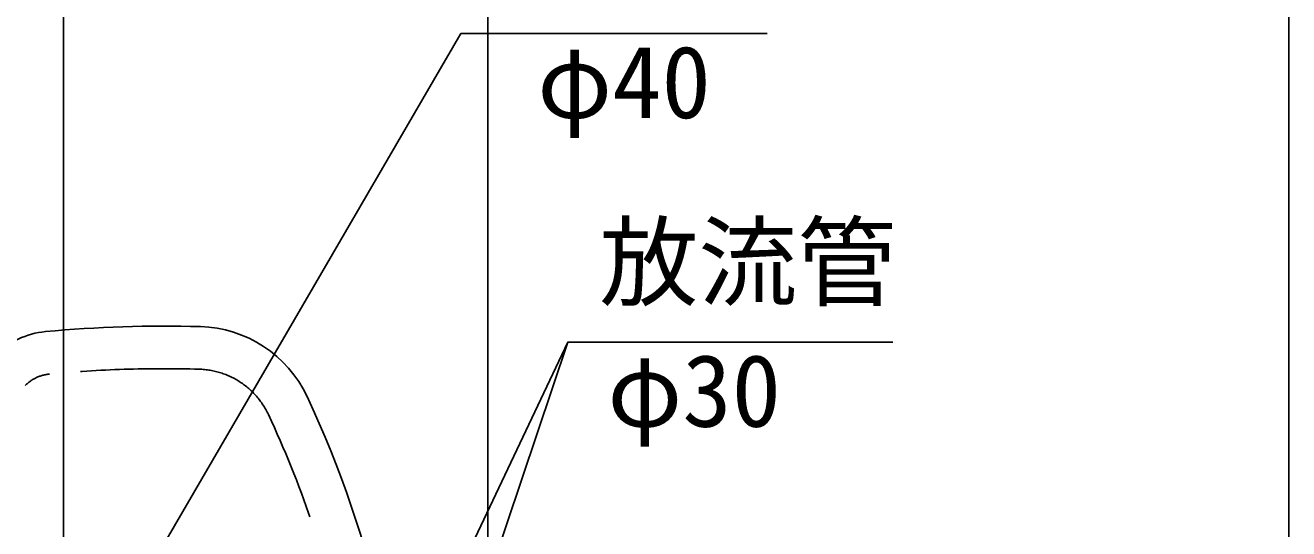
# Model space of a CAD drawing. Units: millimetres, scale not verified. Extents: x -14850 to 14850, y -10500 to 10500.
# Drawn here: x -4842 to -3243, y 1674 to 2312 of the extents above; entities that cross this region are included whole.
import ezdxf
from ezdxf.enums import TextEntityAlignment as Align

# ---------------------------------------------------------------- set-up
doc = ezdxf.new("R2010")
doc.units = ezdxf.units.MM
doc.header["$LTSCALE"] = 50
doc.linetypes.add('DASHED3', pattern=[4, 3, -1])
for name, color, linetype, lineweight in [('0-1_機器', 2, 'Continuous', 25), ('0-2_空気管', 3, 'Continuous', 25), ('0-3_水管', 3, 'Continuous', 25), ('0-5_製作', 5, 'Continuous', 25)]:
    doc.layers.add(name, color=color, linetype=linetype, lineweight=lineweight)
doc.styles.add('ＭＳ ゴシック', font='')
doc.styles.get('ＭＳ ゴシック').set_extended_font_data('MS Gothic')

msp = doc.modelspace()

# ---------------------------------------------------------------- linework, layer by layer
at = {"layer": '0-1_機器'}
msp.add_line((-4255.98, -33.6), (-4255.98, 2566.4), dxfattribs=at)
at = {"layer": '0-2_空気管'}
msp.add_line((-4793.24, 1574.78), (-4793.24, 2688.06), dxfattribs=at)
at = {"layer": '0-3_水管'}
msp.add_line((-4407.83, 1376.4), (-4155, 1909.95), dxfattribs=at)
for points in [[(-4745.98, 1516.56), (-4290.34, 2300.95), (-3902.48, 2300.95)], [(-4407.83, 1156.4), (-4155, 1909.95), (-3743.75, 1909.95)]]:
    msp.add_lwpolyline(points, dxfattribs=at)
for centre, radius, start, end in [((-4806.26, 1819.81), 104, 95.38419, 135), ((-4665.98, 331.4), 1599, 88.35376, 95.38417), ((-4624.47, 1775.81), 154, 25.1192, 88.35378), ((-5710.98, 1266.4), 1354, 334.88078, 25.1192)]:
    msp.add_arc(centre, radius, start, end, dxfattribs=at)
at = {"layer": '0-3_水管', "linetype": 'DASHED3'}
for centre, radius, start, end in [((-4665.98, 331.4), 1545, 88.35376, 95.38417), ((-4624.47, 1775.81), 100, 25.1192, 88.35378), ((-4806.26, 1819.81), 50, 95.38419, 135), ((-5710.98, 1266.4), 1300, 334.88078, 25.1192)]:
    msp.add_arc(centre, radius, start, end, dxfattribs=at)
at = {"layer": '0-5_製作', "color": 2}
msp.add_line((-3242.53, 2516.4), (-3242.53, 16.4), dxfattribs=at)

# ---------------------------------------------------------------- texts
at = {"layer": '0-3_水管', "color": 4, "style": 'ＭＳ ゴシック'}
for s, p in [('\u3000φ40', (-4318.88, 2166.31)), ('\u3000放流管\u3000', (-4240.14, 1938.13)), ('\u3000φ30', (-4230.11, 1775.22))]:
    msp.add_text(s, height=91.79, dxfattribs=at).set_placement(p, align=Align.BOTTOM_LEFT)

doc.saveas('drawing.dxf')
